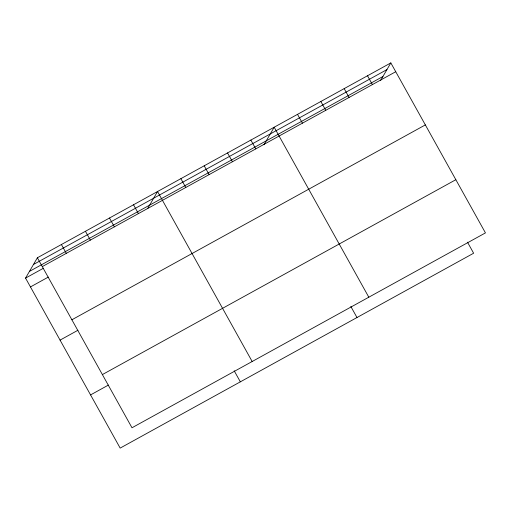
<?xml version="1.0" encoding="UTF-8"?>
<svg xmlns="http://www.w3.org/2000/svg" width="511" height="511" viewBox="0 0 511 511"><rect width="100%" height="100%" fill="white"/><g stroke="black" fill="none" stroke-linecap="round" stroke-linejoin="round"><path stroke-width="0.77" d="M467.476 242.169L473.627 253.22L120.168 448.096L25.55 278.105L37.373 257.78L390.832 62.904L485.45 232.895L131.991 427.771L37.373 257.78M147.679 208.494L157.548 191.523L252.166 361.513M263.995 144.741L274.19 127.213L368.808 297.204M380.638 80.431L390.832 62.904M33.471 264.487L386.929 69.611M29.453 271.398L382.911 76.522M42.279 266.601L395.744 71.719M25.55 278.105L43.403 268.262M30.456 286.927L48.315 277.083M71.885 319.784L425.344 124.908M60.062 340.115L77.915 330.266M102.385 374.582L455.844 179.706M90.562 394.914L108.415 385.07M367.505 75.762L372.41 84.583M344.178 88.627L349.083 97.441M320.851 101.485L325.756 110.306M297.517 114.349L302.429 123.17M350.833 306.479L356.985 317.529M250.863 140.071L255.768 148.893M227.536 152.936L232.441 161.751M204.208 165.794L209.114 174.615M180.875 178.658L185.787 187.48M234.191 370.788L240.342 381.838M133.512 204.77L138.424 213.592M109.475 218.025L114.387 226.846M85.446 231.279L90.351 240.093M61.409 244.526L66.315 253.347"/></g></svg>
